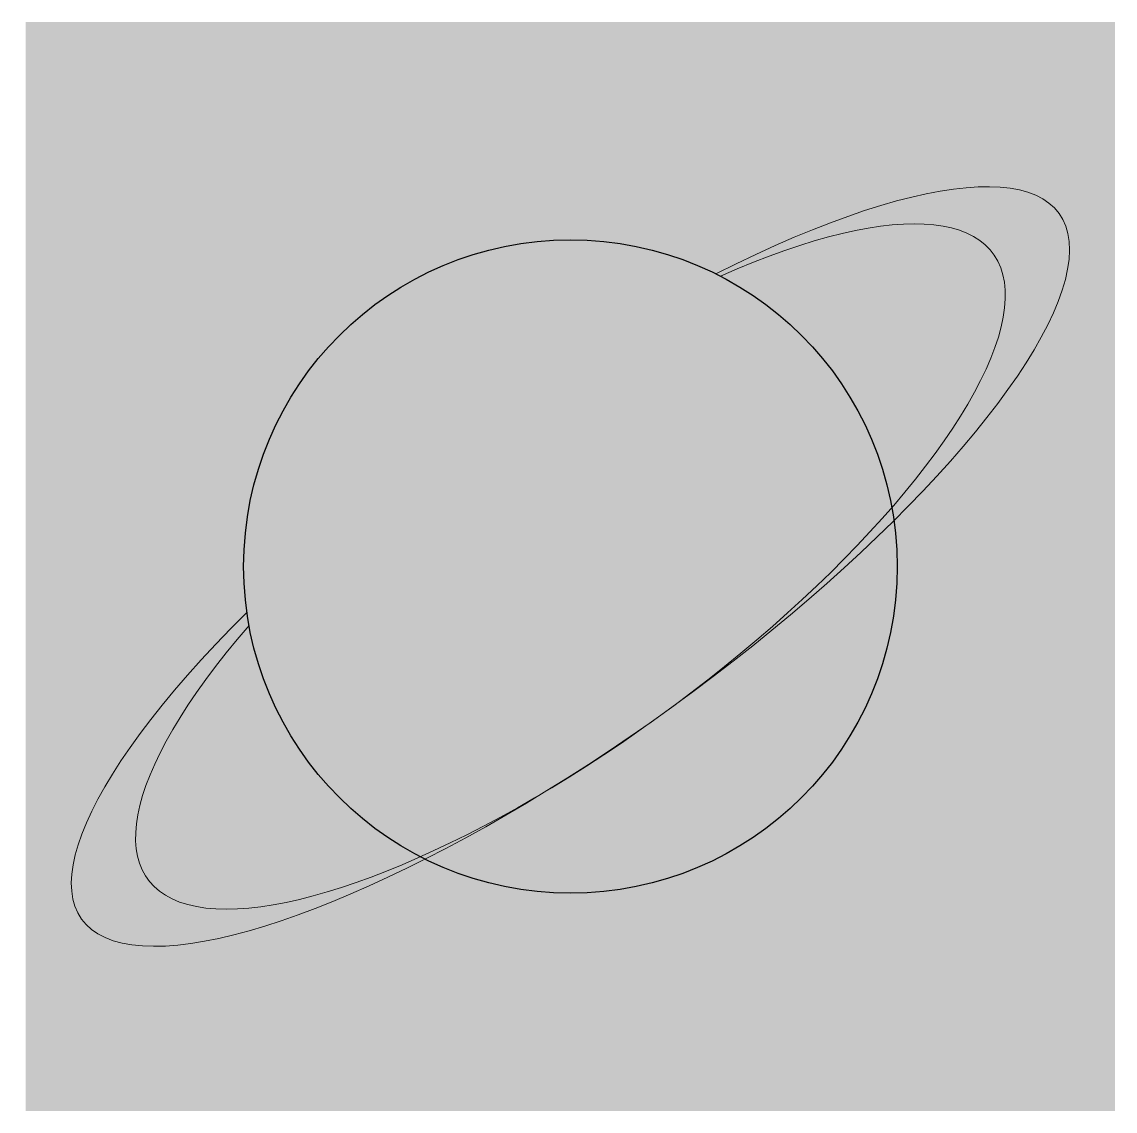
# Model space of a CAD drawing. Header units: millimetres. Extents: x -10 to 0, y 0 to 10.
import ezdxf

# ---------------------------------------------------------------- set-up
doc = ezdxf.new("R2010")
doc.units = ezdxf.units.MM
doc.layers.get('0').update_dxf_attribs({"lineweight": 25, "true_color": 0xffffff})

msp = doc.modelspace()

# ---------------------------------------------------------------- hatches: boundary and pattern name
at = {"true_color": 0x000000}
msp.add_hatch(color=7, dxfattribs=at).paths.add_polyline_path([(-10, 0), (-10, 10), (0, 10), (0, 0)])

# ---------------------------------------------------------------- linework, layer by layer
msp.add_circle((-5, 5), 3)
at = {"lineweight": 15}
for major_axis, ratio, start_param, end_param in [((4.486, 3.239), 0.287714, 2.071224, 1.070369), ((3.878, 2.874), 0.329849, 2.162744, 0.978849)]:
    msp.add_ellipse((-5, 5), major_axis=major_axis, ratio=ratio, start_param=start_param, end_param=end_param, dxfattribs=at)

doc.saveas('drawing.dxf')
